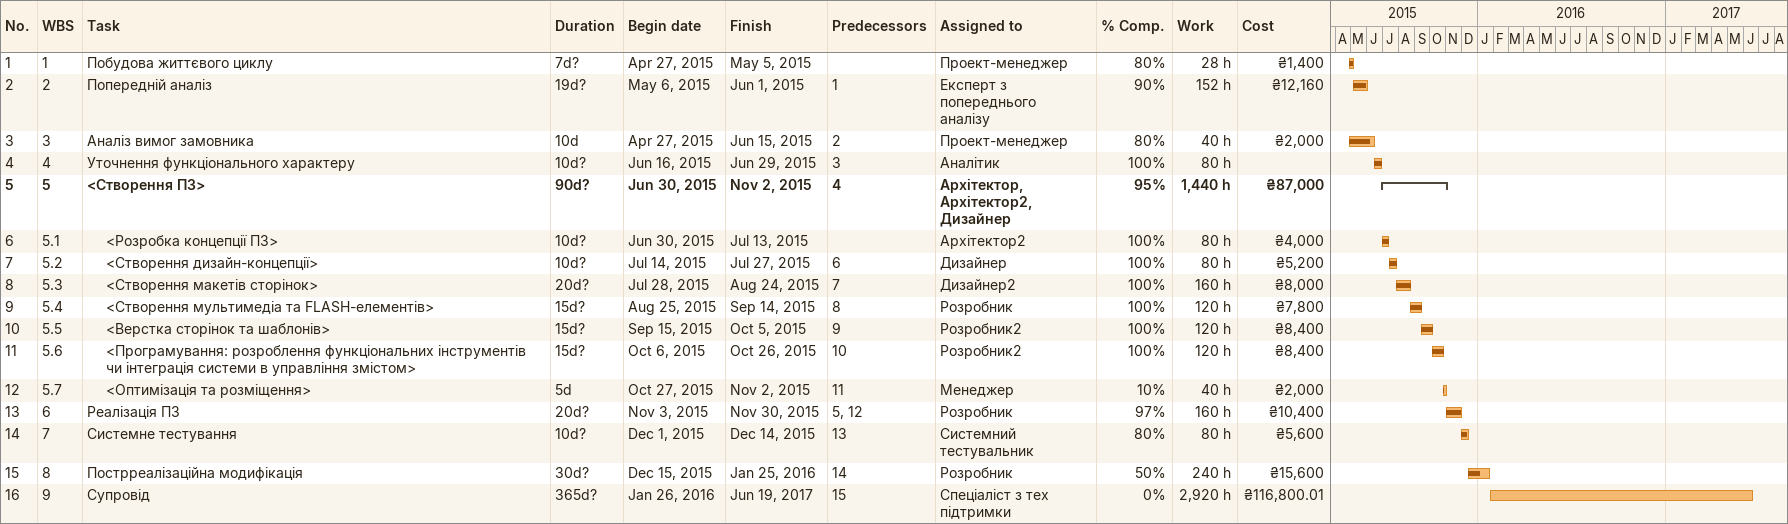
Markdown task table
| ID | WBS | Task | Duration | Start | Finish | Predecessors | Resources | % complete | Work (h) | Cost (₴) |
|---|---|---|---|---|---|---|---|---|---|---|
| 1 | 1 | Побудова життєвого циклу | 7d? | 2015-04-27 | 2015-05-05 |  | Проект-менеджер | 80 | 28 | 1400 |
| 2 | 2 | Попередній аналіз | 19d? | 2015-05-06 | 2015-06-01 | 1 | Експерт з попереднього аналізу | 90 | 152 | 12160 |
| 3 | 3 | Аналіз вимог замовника | 10d | 2015-04-27 | 2015-06-15 | 2 | Проект-менеджер | 80 | 40 | 2000 |
| 4 | 4 | Уточнення функціонального характеру | 10d? | 2015-06-16 | 2015-06-29 | 3 | Аналітик | 100 | 80 |  |
| 5 | 5 | **<Створення ПЗ>** | 90d? | 2015-06-30 | 2015-11-02 | 4 | Архітектор, Архітектор2, Дизайнер | 95 | 1440 | 87000 |
| 6 | 5.1 | <Розробка концепції ПЗ> | 10d? | 2015-06-30 | 2015-07-13 |  | Архітектор2 | 100 | 80 | 4000 |
| 7 | 5.2 | <Створення дизайн-концепції> | 10d? | 2015-07-14 | 2015-07-27 | 6 | Дизайнер | 100 | 80 | 5200 |
| 8 | 5.3 | <Створення макетів сторінок> | 20d? | 2015-07-28 | 2015-08-24 | 7 | Дизайнер2 | 100 | 160 | 8000 |
| 9 | 5.4 | <Створення мультимедіа та FLASH-елементів> | 15d? | 2015-08-25 | 2015-09-14 | 8 | Розробник | 100 | 120 | 7800 |
| 10 | 5.5 | <Верстка сторінок та шаблонів> | 15d? | 2015-09-15 | 2015-10-05 | 9 | Розробник2 | 100 | 120 | 8400 |
| 11 | 5.6 | <Програмування: розроблення функціональних інструментів чи інтеграція системи в управління змістом> | 15d? | 2015-10-06 | 2015-10-26 | 10 | Розробник2 | 100 | 120 | 8400 |
| 12 | 5.7 | <Оптимізація та розміщення> | 5d | 2015-10-27 | 2015-11-02 | 11 | Менеджер | 10 | 40 | 2000 |
| 13 | 6 | Реалізація ПЗ | 20d? | 2015-11-03 | 2015-11-30 | 5, 12 | Розробник | 97 | 160 | 10400 |
| 14 | 7 | Системне тестування | 10d? | 2015-12-01 | 2015-12-14 | 13 | Системний тестувальник | 80 | 80 | 5600 |
| 15 | 8 | Пострреалізаційна модифікація | 30d? | 2015-12-15 | 2016-01-25 | 14 | Розробник | 50 | 240 | 15600 |
| 16 | 9 | Супровід | 365d? | 2016-01-26 | 2017-06-19 | 15 | Спеціаліст з тех підтримки | 0 | 2920 | 116800.01 |
